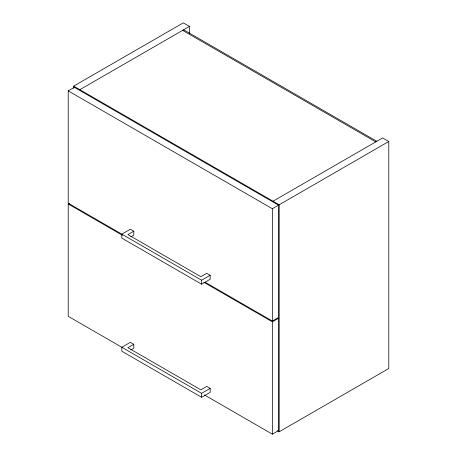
<?xml version="1.0" encoding="UTF-8"?>
<svg xmlns="http://www.w3.org/2000/svg" width="457" height="457" viewBox="0 0 457 457"><rect width="100%" height="100%" fill="white"/><g stroke="black" fill="none" stroke-linecap="round" stroke-linejoin="round"><path stroke-width="0.69" d="M73.691 88.264L73.691 86.127L183.291 22.85L189.455 26.409L189.455 33.527M130.856 236.846L133.798 235.144L133.798 231.191L127.914 234.59L200.863 276.708L206.753 273.309L210.174 275.285L210.174 279.238L201.611 284.185L201.611 280.227L68.213 203.188L68.213 90.874L74.377 87.316L278.507 205.164L278.507 317.484L272.338 321.043L205.119 282.232M79.855 89.686L189.455 26.409M130.856 349.953L133.798 348.251L133.798 344.298L127.914 347.697L200.863 389.815L206.753 386.416L210.174 388.393L210.174 392.352L201.611 397.293L201.611 393.34L68.213 316.295L68.213 203.982L69.447 203.268M273.023 201.211L382.623 137.934L388.787 141.493L388.787 368.502L279.187 431.779L277.342 430.711M68.213 90.874L272.338 208.723L278.507 205.164M73.691 86.127L279.187 204.77L388.787 141.493M201.611 280.227L210.174 275.285M203.885 282.312L272.338 321.831L278.507 318.272L278.507 430.591L272.338 434.15L204.502 394.985M201.611 393.34L210.174 388.393M183.634 29.774L376.802 141.293M182.606 30.362L375.774 141.887M133.798 231.191L130.376 229.214L121.813 234.155L121.813 238.108L201.611 284.185M68.213 203.982L122.482 235.315M133.798 344.298L130.376 342.322L121.813 347.263L121.813 351.222L201.611 397.293M279.187 204.77L279.187 431.779M272.338 208.723L272.338 321.043M272.338 321.831L272.338 434.15"/></g></svg>
